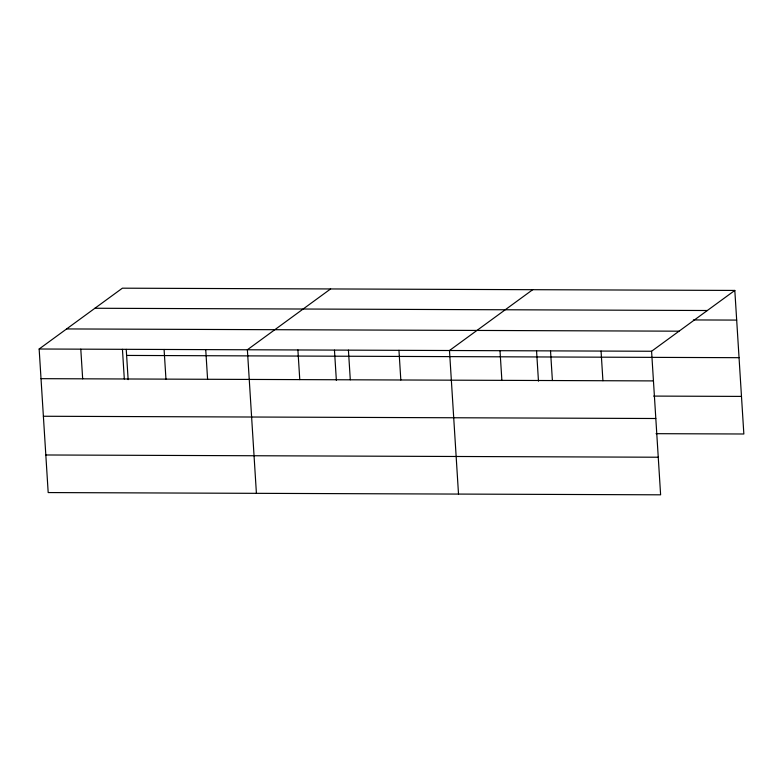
<?xml version="1.0" encoding="UTF-8"?>
<svg xmlns="http://www.w3.org/2000/svg" width="783" height="783" viewBox="0 0 783 783"><rect width="100%" height="100%" fill="white"/><g stroke="black" fill="none" stroke-linecap="round" stroke-linejoin="round"><path stroke-width="1.17" d="M734.816 290.434L651.583 351.254L660.617 494.817L48.184 492.566L39.15 349.003L122.383 288.183L734.816 290.434L743.85 433.997L656.037 433.674M330.612 288.947L247.379 349.766L256.413 493.329M532.714 289.69L449.481 350.51L458.515 494.073M94.919 308.257L707.352 310.508M693.376 319.934L736.686 320.09M66.614 328.938L679.047 331.18M39.15 349.003L651.583 351.254M126.621 355.433L739.044 357.684M41.019 378.669L653.443 380.91M653.668 396.09L741.481 396.404M43.378 416.253L655.811 418.504M45.815 454.982L658.249 457.223M601.06 351.068L602.92 380.724M550.527 350.882L552.397 380.538M536.561 350.882L538.469 381.145M500.004 350.696L501.874 380.362M398.958 350.324L400.818 379.99M348.425 350.138L350.295 379.804M334.458 350.138L336.367 380.401M297.902 349.952L299.772 379.618M205.733 349.619L207.593 379.275M164.087 349.463L165.957 379.119M126.239 349.375L128.138 379.638M122.442 349.306L124.311 378.972M80.796 349.159L82.665 378.815"/></g></svg>
